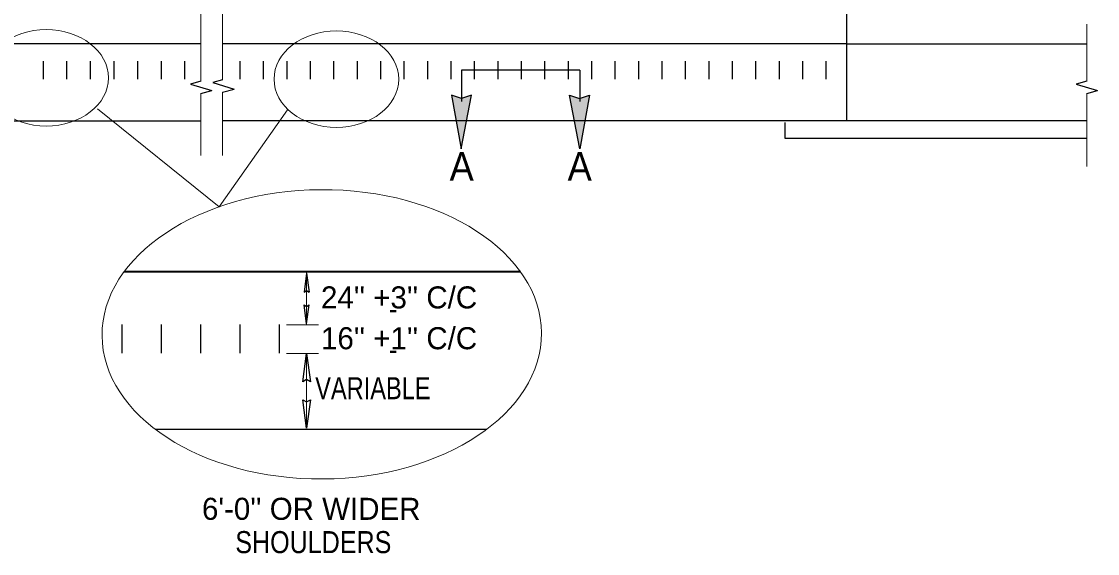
# Model space of a CAD drawing. Extents: x 2935 to 3309, y -322 to -44.
# Drawn here: x 3118.5 to 3183.5, y -160.5 to -128.4 of the extents above; entities that cross this region are included whole.
import ezdxf

# ---------------------------------------------------------------- set-up
doc = ezdxf.new("R2010")
doc.units = 0
doc.header["$LTSCALE"] = 0.54
doc.layers.add('1', color=7, linetype='Continuous', lineweight=25)

msp = doc.modelspace()

# ---------------------------------------------------------------- hatches: boundary and pattern name
at = {"layer": '1'}
for points in [[(3145.6987, -132.8406), (3145.0964, -133.0447), (3144.4895, -132.844), (3145.0831, -136.0851)], [(3151.6296, -132.8406), (3152.2318, -133.0447), (3152.8388, -132.844), (3152.2452, -136.0851)]]:
    msp.add_hatch(color=256, dxfattribs=at).paths.add_polyline_path(points)

# ---------------------------------------------------------------- linework, layer by layer
for p, q in [((3168.3931, -134.3963), (3168.3931, -112.279)), ((3129.3544, -129.7336), (3096.4308, -129.7336)), ((3168.3931, -129.7336), (3130.669, -129.7336)), ((3168.3931, -129.7336), (3182.8932, -129.7336)), ((3119.8156, -130.7786), (3119.8156, -131.8811)), ((3121.2413, -130.7786), (3121.2413, -131.8811)), ((3122.6668, -130.7786), (3122.6668, -131.8811)), ((3124.0924, -130.7786), (3124.0924, -131.8811)), ((3125.518, -130.7786), (3125.518, -131.8811)), ((3126.9436, -130.7786), (3126.9436, -131.8811)), ((3128.3692, -130.7786), (3128.3692, -131.8811)), ((3131.7078, -130.7786), (3131.7078, -131.8811)), ((3133.1245, -130.7786), (3133.1245, -131.8811)), ((3134.5412, -130.7786), (3134.5412, -131.8811)), ((3135.9578, -130.7786), (3135.9578, -131.8811)), ((3137.3745, -130.7786), (3137.3745, -131.8811)), ((3138.7912, -130.7786), (3138.7912, -131.8811)), ((3140.2078, -130.7786), (3140.2078, -131.8811)), ((3141.6245, -130.7786), (3141.6245, -131.8811)), ((3143.0412, -130.7786), (3143.0412, -131.8811)), ((3144.4578, -130.7786), (3144.4578, -131.8811)), ((3152.2525, -131.3251), (3145.106, -131.3251)), ((3145.106, -131.3251), (3145.106, -133.2259)), ((3145.8745, -130.7786), (3145.8745, -131.8811)), ((3147.2912, -130.7786), (3147.2912, -131.8811)), ((3148.7078, -130.7786), (3148.7078, -131.8811)), ((3150.1245, -130.7786), (3150.1245, -131.8811)), ((3151.5412, -130.7786), (3151.5412, -131.8811)), ((3152.2525, -131.3251), (3152.2525, -133.2259)), ((3152.9578, -130.7786), (3152.9578, -131.8811)), ((3154.3745, -130.7786), (3154.3745, -131.8811)), ((3155.7912, -130.7786), (3155.7912, -131.8811)), ((3157.2078, -130.7786), (3157.2078, -131.8811)), ((3158.6245, -130.7786), (3158.6245, -131.8811)), ((3160.0412, -130.7786), (3160.0412, -131.8811)), ((3161.4578, -130.7786), (3161.4578, -131.8811)), ((3162.8745, -130.7786), (3162.8745, -131.8811)), ((3164.2912, -130.7786), (3164.2912, -131.8811)), ((3165.7078, -130.7786), (3165.7078, -131.8811)), ((3167.1245, -130.7786), (3167.1245, -131.8811)), ((3130.669, -131.9174), (3130.0767, -132.0756)), ((3129.3544, -132.7402), (3130.0073, -132.566)), ((3130.0767, -132.0756), (3131.3623, -132.4731)), ((3130.669, -132.658), (3131.3623, -132.4731)), ((3182.8829, -132.7402), (3183.5358, -132.566)), ((3100.1878, -134.3963), (3129.3544, -134.3963)), ((3164.6361, -134.3963), (3130.669, -134.3963)), ((3182.8829, -134.3963), (3164.6361, -134.3963)), ((3135.7423, -143.5916), (3135.5843, -144.7411)), ((3135.7423, -143.5916), (3135.9003, -144.7411)), ((3135.7423, -146.6644), (3135.5843, -145.5149)), ((3135.7423, -146.6644), (3135.9003, -145.5149)), ((3124.579, -146.6988), (3124.579, -148.4311)), ((3126.955, -146.6988), (3126.955, -148.4311)), ((3129.331, -146.6988), (3129.331, -148.4311)), ((3131.707, -146.6988), (3131.707, -148.4311)), ((3134.083, -146.6988), (3134.083, -148.4311)), ((3126.5825, -153.0233), (3146.6393, -153.0233))]:
    msp.add_line(p, q, dxfattribs=at)
at = {"layer": '1', "lineweight": 13}
for p, q in [((3129.3544, -131.9996), (3129.3544, -123.7634)), ((3130.669, -131.9174), (3130.669, -123.7634)), ((3182.8932, -131.9968), (3182.8932, -128.5532)), ((3129.3544, -132.7402), (3129.3544, -136.488)), ((3130.669, -132.658), (3130.669, -136.488)), ((3182.8829, -132.7402), (3182.8829, -137.1432)), ((3123.1015, -133.6678), (3130.4492, -139.5882)), ((3130.4504, -139.5882), (3134.5859, -133.7344)), ((3135.7417, -146.713), (3135.7417, -143.5193)), ((3134.5342, -146.713), (3136.4685, -146.713)), ((3134.5342, -148.4528), (3136.4685, -148.4528)), ((3135.7417, -152.9573), (3135.7417, -148.4528)), ((3135.7417, -148.4584), (3135.7417, -148.4528)), ((3135.7417, -152.9517), (3135.7417, -152.9573))]:
    msp.add_line(p, q, dxfattribs=at)
at = {"layer": '1', "lineweight": 35}
msp.add_line((3148.6673, -143.5193), (3124.7131, -143.5193), dxfattribs=at)
at = {"layer": '1'}
for points in [[(3129.3544, -131.9996), (3128.7216, -132.1685), (3130.0073, -132.566)], [(3182.8932, -131.9968), (3182.2501, -132.1685), (3183.5358, -132.566)], [(3164.6361, -134.4856), (3164.6361, -135.436), (3182.8829, -135.436)], [(3135.5843, -144.7411), (3135.7438, -144.6522), (3135.9003, -144.7411)], [(3135.5843, -145.5149), (3135.7438, -145.6038), (3135.9003, -145.5149)]]:
    msp.add_lwpolyline(points, dxfattribs=at)
for points in [[(3145.6987, -132.8406), (3145.0964, -133.0447), (3144.4895, -132.844), (3145.0831, -136.0851)], [(3151.6296, -132.8406), (3152.2318, -133.0447), (3152.8388, -132.844), (3152.2452, -136.0851)], [(3135.7417, -148.4528), (3135.9718, -150.1643), (3135.7417, -150.0325), (3135.5115, -150.1643)], [(3135.7417, -152.9573), (3135.5115, -151.2458), (3135.7417, -151.3777), (3135.9718, -151.2458)]]:
    msp.add_lwpolyline(points, close=True, dxfattribs=at)
at = {"layer": '1', "lineweight": 13}
for centre, major_axis, ratio in [((3120.0062, -131.7953), (3.7673, 0), 0.773994), ((3137.5415, -131.8736), (3.7673, 0), 0.773994), ((3136.6587, -147.2939), (13.2791, 0.0846), 0.658197)]:
    msp.add_ellipse(centre, major_axis=major_axis, ratio=ratio, dxfattribs=at)

# ---------------------------------------------------------------- texts
at = {"layer": '1'}
for s, height, width, p in [('A', 1.728, 0.95, (3144.3814, -138.0148)), ('A', 1.728, 0.95, (3151.513, -138.01)), ('VARIABLE', 1.333, 0.8, (3136.2615, -151.2164)), ('SHOULDERS', 1.333, 0.85, (3131.4329, -160.5176))]:
    msp.add_text(s, height=height, dxfattribs=dict(at, width=width)).set_placement(p)
for s, height, p in [("24'' +3'' C/C", 1.333, (3136.6113, -145.7297)), ('-', 1.188, (3140.7032, -146.3482)), ("16'' +1'' C/C", 1.333, (3136.6113, -148.1955)), ('-', 1.188, (3140.7031, -148.814)), ("6'-0'' OR WIDER  ", 1.333, (3129.4202, -158.5036))]:
    msp.add_text(s, height=height, dxfattribs=at).set_placement(p)

doc.saveas('drawing.dxf')
